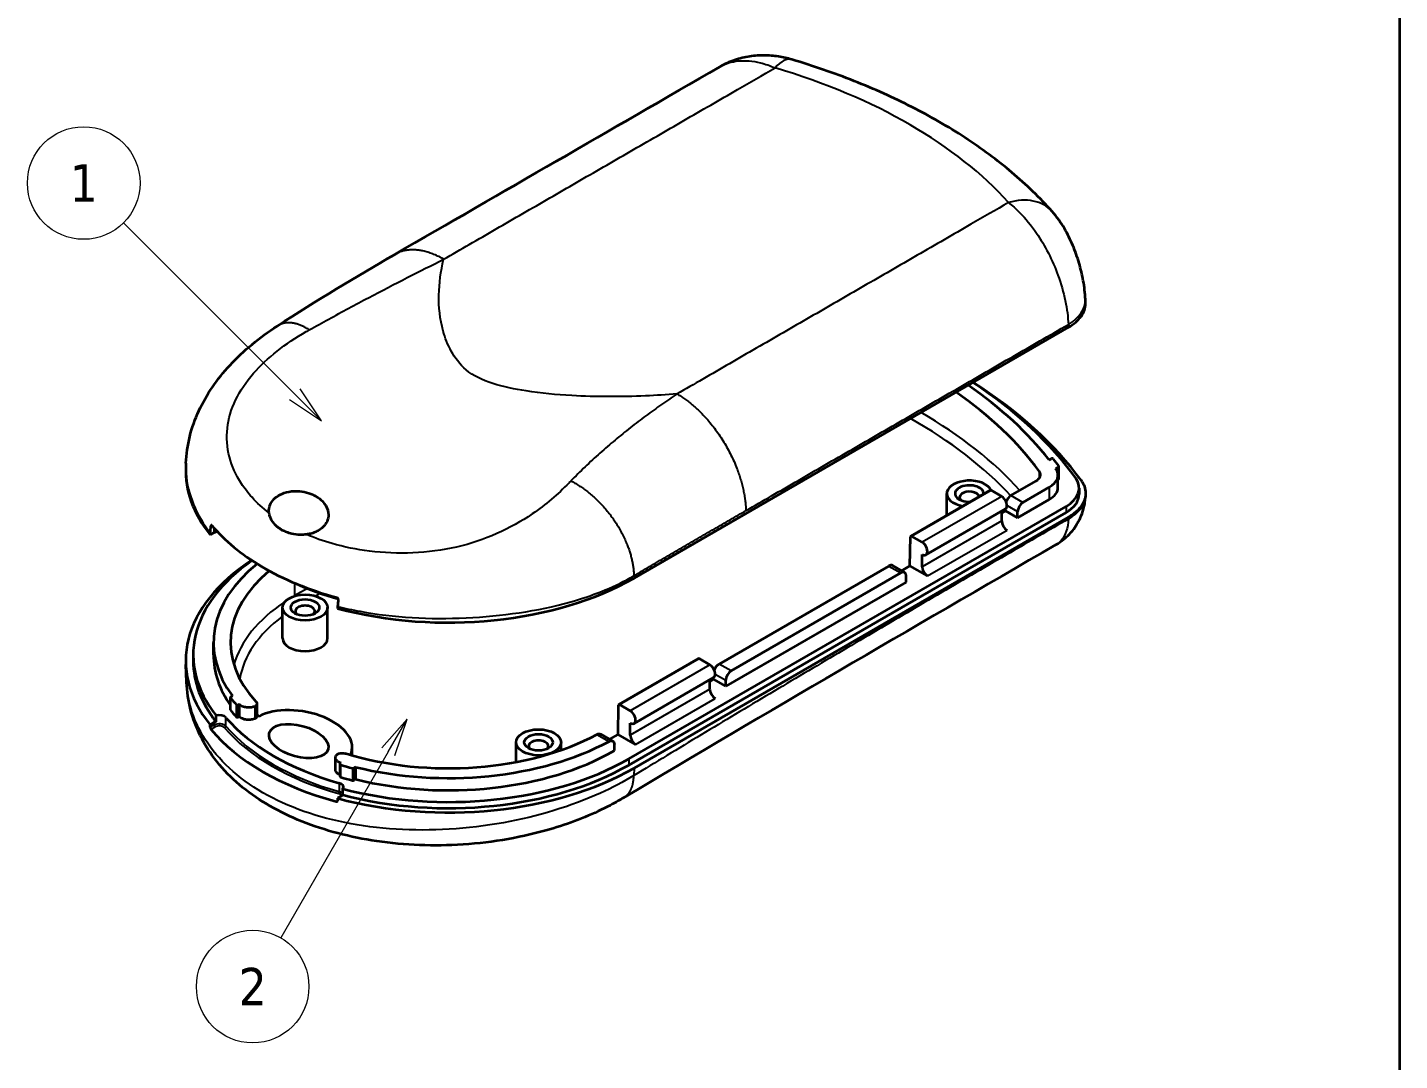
# Model space of a CAD drawing. Header units: millimetres. Extents: x 0 to 391, y 0 to 281.
# Drawn here: x 299.6 to 391, y 143.9 to 212.8 of the extents above; entities that cross this region are included whole.
import ezdxf

# ---------------------------------------------------------------- set-up
doc = ezdxf.new("R2010")
doc.units = ezdxf.units.MM
for name, color, linetype, lineweight in [('Border (ISO)', 7, 'Continuous', 35), ('Symbol (TK)', 100, 'Continuous', 18), ('Visible (ISO)', 7, 'Continuous', 35), ('Visible Narrow (ISO)', 7, 'Continuous', 25)]:
    doc.layers.add(name, color=color, linetype=linetype, lineweight=lineweight)
doc.styles.add('Note Text (JIS)', font='tahoma.ttf')

# ---------------------------------------------------------------- blocks, each defined once
blk = doc.blocks.new('図面枠 tk図枠')
at = {"layer": 'Border (ISO)'}
blk.add_line((412, 289), (412, 8), dxfattribs=at)
blk = doc.blocks.new('バルーン1')
at = {"layer": 'Symbol (TK)', "color": 100}
for p, q in [((345.865, 174.662), (344.182, 172.747)), ((344.615, 172.497), (345.865, 174.662)), ((345.048, 172.247), (345.865, 174.662)), ((344.615, 172.497), (337.453, 160.091))]:
    blk.add_line(p, q, dxfattribs=at)
at = {"layer": 'Symbol (TK)'}
blk.add_circle((335.578, 156.844), 3.75, dxfattribs=at)
at = {"layer": 'Symbol (TK)', "color": 7, "insert": (335.578, 156.844), "char_height": 2.5, "attachment_point": 5, "style": 'Note Text (JIS)'}
blk.add_mtext('2', dxfattribs=at)
blk = doc.blocks.new('バルーン2')
at = {"layer": 'Symbol (TK)', "color": 100}
for p, q in [((338.388, 196.321), (326.961, 207.747)), ((340.155, 194.553), (338.741, 196.674)), ((338.034, 195.967), (340.155, 194.553)), ((338.388, 196.321), (340.155, 194.553))]:
    blk.add_line(p, q, dxfattribs=at)
at = {"layer": 'Symbol (TK)'}
blk.add_circle((324.32, 210.389), 3.75, dxfattribs=at)
at = {"layer": 'Symbol (TK)', "color": 7, "insert": (324.32, 210.389), "char_height": 2.5, "attachment_point": 5, "style": 'Note Text (JIS)'}
blk.add_mtext('1', dxfattribs=at)

msp = doc.modelspace()

# ---------------------------------------------------------------- linework, layer by layer
at = {"layer": 'Visible (ISO)'}
for p, q in [((370.079, 194.432), (370.069, 194.638)), ((339.989, 176.061), (368.939, 192.776)), ((367.653, 183.945), (367.777, 184.017)), ((310.132, 183.73), (310.12, 183.455)), ((368.264, 183.482), (368.083, 183.377)), ((368.239, 182.113), (368.239, 182.93)), ((368.293, 182.706), (368.293, 183.523)), ((365.104, 181.565), (366.758, 182.52)), ((367.654, 182.113), (365.904, 181.103)), ((368.264, 182.665), (368.239, 182.651)), ((369.653, 182.066), (369.653, 181.658)), ((358.424, 178.866), (363.728, 181.928)), ((360.833, 180.257), (360.833, 181.695)), ((363.778, 181.923), (364.49, 181.511)), ((367.654, 181.297), (365.551, 180.082)), ((370.079, 181.645), (370.072, 181.51)), ((339.635, 164.018), (368.774, 180.841)), ((339.635, 163.61), (368.774, 180.433)), ((339.989, 163.406), (368.939, 180.12)), ((364.74, 180.67), (359.437, 177.608)), ((364.49, 180.409), (364.738, 180.552)), ((364.49, 179.878), (364.49, 180.526)), ((364.738, 180.552), (364.74, 180.67)), ((365.551, 180.082), (364.738, 180.552)), ((365.551, 180.082), (365.551, 180.491)), ((311.998, 179.088), (311.748, 178.944)), ((311.748, 178.944), (311.752, 179.077)), ((358.374, 176.877), (358.404, 178.821)), ((359.187, 178.449), (358.474, 178.861)), ((359.187, 176.816), (359.187, 177.633)), ((345.659, 170.338), (356.972, 176.87)), ((357.22, 176.896), (358.023, 176.433)), ((357.813, 176.554), (358.374, 176.877)), ((359.54, 176.204), (358.374, 176.877)), ((358.126, 175.796), (346.105, 168.856)), ((357.773, 176.408), (346.459, 169.876)), ((358.126, 175.796), (358.126, 176.204)), ((316.569, 172.06), (316.569, 174.102)), ((319.569, 172.06), (319.569, 174.102)), ((320.237, 174.178), (320.233, 174.045)), ((311.965, 170.958), (311.965, 171.775)), ((310.17, 169.127), (310.12, 170.3)), ((310.615, 170.958), (310.615, 170.55)), ((338.979, 167.639), (344.282, 170.701)), ((344.332, 170.696), (345.045, 170.285)), ((345.295, 169.443), (339.991, 166.381)), ((345.045, 169.182), (345.293, 169.325)), ((345.045, 168.652), (345.045, 169.299)), ((345.293, 169.325), (345.294, 169.443)), ((346.105, 168.856), (345.293, 169.325)), ((346.105, 168.856), (346.105, 169.264)), ((313.101, 167.293), (313.101, 168.109)), ((313.13, 168.15), (313.234, 168.21)), ((313.686, 167.655), (313.635, 167.625)), ((313.686, 167.655), (313.686, 166.838)), ((338.929, 165.651), (338.958, 167.595)), ((339.741, 167.223), (339.029, 167.634)), ((311.748, 166.288), (311.998, 166.432)), ((312.138, 166.489), (312.138, 166.898)), ((313.686, 166.838), (313.635, 166.808)), ((339.741, 165.59), (339.741, 166.406)), ((311.753, 166.128), (311.748, 166.288)), ((337.774, 165.67), (338.577, 165.206)), ((338.368, 165.327), (338.929, 165.651)), ((340.095, 164.977), (338.929, 165.651)), ((321.212, 164.252), (321.212, 164.8)), ((332.125, 163.807), (332.125, 165.12)), ((335.125, 164.601), (335.125, 165.12)), ((338.681, 164.569), (338.681, 164.977)), ((320.398, 162.846), (320.398, 163.663)), ((320.427, 163.703), (320.478, 163.733)), ((321.44, 163.472), (321.336, 163.412)), ((321.44, 163.472), (321.44, 162.656)), ((320.581, 161.614), (320.581, 162.023)), ((321.44, 162.656), (321.336, 162.596)), ((320.483, 161.533), (320.233, 161.389)), ((320.233, 161.389), (320.238, 161.229))]:
    msp.add_line(p, q, dxfattribs=at)
for centre, major_axis, ratio, start_param, end_param in [((332.918, 174.836), (-37.018, 0), 0.57735, 3.543532, 3.832301), ((332.918, 174.836), (38.15, 0), 0.57735, 0.426352, 0.693526), ((332.918, 174.02), (39.5, 0), 0.57735, 0.391748, 0.722065), ((332.918, 173.612), (-40, 0), 0.57735, 3.540681, 3.87697), ((367.848, 183.976), (0.1, 0), 0.57735, 0.425524, 2.356194), ((332.918, 174.836), (38.45, 0), 0.57735, 0.40314, 0.425524), ((327.615, 183.206), (-17.5, 0), 0.57735, 6.25849, 6.718627), ((366.003, 182.956), (1.068, 0), 0.57735, 5.497787, 6.685124), ((366.239, 182.93), (2, 0), 0.57735, 5.497787, 6.681388), ((368.193, 183.523), (0.1, 0), 0.57735, 5.497787, 6.686325), ((362.333, 181.695), (-1.5, 0), 0.57735, 3.404676, 7.554935), ((362.333, 181.695), (0.95, 0), 0.57735, 6.238473, 11.040287), ((366.239, 182.113), (2, 0), 0.57735, 5.497787, 6.283185), ((368.193, 182.706), (0.1, 0), 0.57735, 5.497787, 6.283185), ((366.653, 182.066), (3, 0), 0.57735, 5.497787, 6.674934), ((362.333, 181.45), (-0.65, 0), 0.57735, 3.261957, 6.858297), ((363.778, 181.841), (-0.05, 0.0866), 0.57735, 5.497787, 6.283185), ((364.49, 181.103), (0.25, -0.433), 0.57735, 0, 2.356194), ((365.098, 181.161), (0.256, 0.429), 0.567188, 0.793825, 1.900052), ((365.904, 180.695), (0.25, 0.433), 0.57735, 0.785398, 2.356194), ((366.653, 181.658), (3, 0), 0.57735, 5.497787, 6.283185), ((364.844, 179.674), (-0.25, 0.433), 0.57735, 0.785398, 2.356194), ((312.351, 178.884), (0.5, 0), 0.57735, 1.834238, 2.356194), ((358.474, 178.779), (-0.05, 0.0866), 0.57735, 5.497787, 7.05113), ((359.187, 178.041), (0.25, -0.433), 0.57735, 5.497787, 8.63938), ((327.615, 170.55), (-17.5, 0), 0.57735, 5.558476, 6.718627), ((327.615, 170.958), (-17, 0), 0.57735, 5.589918, 6.709714), ((327.615, 171.775), (-15.65, 0), 0.57735, 5.663959, 6.688738), ((327.615, 171.775), (-14.518, 0), 0.57735, 5.677322, 6.772007), ((356.966, 176.466), (0.256, 0.429), 0.567188, 0.008427, 0.793825), ((357.773, 176), (0.25, 0.433), 0.57735, 5.497787, 7.068583), ((359.54, 176.612), (0.25, -0.433), 0.57735, 3.926991, 5.497787), ((327.615, 183.206), (-16.5, 0), 0.57735, 0.904222, 1.110333), ((327.615, 183.206), (17.5, 0), 0.57735, 4.276948, 5.497787), ((318.069, 173.857), (-0.65, 0), 0.57735, 2.566481, 6.858297), ((318.069, 172.06), (1.5, 0), 0.57735, 3.141593, 6.283185), ((327.615, 170.55), (-17, 0), 0.57735, 0, 0.426528), ((327.615, 170.958), (-15.65, 0), 0.57735, 0, 0.383418), ((344.332, 170.614), (-0.05, 0.0866), 0.57735, 5.497787, 6.283185), ((345.045, 169.876), (0.25, -0.433), 0.57735, 0, 2.356194), ((345.652, 169.934), (0.256, 0.429), 0.567188, 0.793825, 1.900052), ((346.459, 169.468), (0.25, 0.433), 0.57735, 0.785398, 2.356194), ((345.398, 168.447), (-0.25, 0.433), 0.57735, 0.785398, 2.356194), ((313.201, 168.109), (-0.1, 0), 0.57735, 5.497787, 6.698092), ((327.615, 171.775), (-15.85, 0), 0.57735, 0.414907, 0.468858), ((313.564, 167.666), (-0.1, 0), 0.57735, 0.468858, 2.356194), ((327.615, 171.775), (-15.65, 0), 0.57735, 0.473486, 0.4737), ((4419.392, -4067.599), (2705.043, -7887.925), 0.391576, 4.017755, 4.017874), ((317.644, 165.202), (3.552, -0.585), 0.555921, 6.110806, 8.787377), ((339.029, 167.552), (-0.05, 0.0866), 0.57735, 5.497787, 7.05113), ((312.351, 166.228), (-0.5, 0), 0.57735, 5.153624, 5.497787), ((312.351, 166.637), (-0.5, 0), 0.57735, 3.597534, 5.153624), ((327.615, 170.958), (16.5, 0), 0.57735, 3.597534, 4.256448), ((313.201, 167.293), (-0.1, 0), 0.57735, 0, 0.414907), ((327.615, 170.958), (-15.85, 0), 0.57735, 0.414907, 0.468858), ((313.564, 166.849), (-0.1, 0), 0.57735, 0.468858, 2.356194), ((327.615, 170.958), (-14.501, 0), 0.57735, 0.496725, 0.513332), ((339.741, 166.814), (0.25, -0.433), 0.57735, 5.497787, 8.63938), ((327.615, 170.305), (-17.49, 0), 0.57735, 0.441303, 1.129493), ((327.615, 171.775), (14.518, 0), 0.57735, 4.223567, 5.463341), ((340.095, 165.386), (0.25, -0.433), 0.57735, 3.926991, 5.497787), ((327.615, 171.775), (-15.65, 0), 0.57735, 1.165244, 2.32424), ((333.625, 164.875), (-0.65, 0), 0.57735, 2.566481, 6.858297), ((-1775.265, 785.759), (1755.756, -1578.416), 0.724547, 0.580335, 0.580758), ((320.498, 163.663), (-0.1, 0), 0.57735, 5.497787, 7.385123), ((327.615, 171.775), (-15.65, 0), 0.57735, 1.097096, 1.097311), ((327.615, 170.958), (17, 0), 0.57735, 4.285861, 5.497787), ((327.615, 170.958), (-15.65, 0), 0.57735, 1.165244, 2.356194), ((327.615, 170.55), (17.5, 0), 0.57735, 4.276948, 5.497787), ((320.498, 162.846), (-0.1, 0), 0.57735, 0, 1.101938), ((327.615, 171.775), (-15.85, 0), 0.57735, 1.101938, 1.15589), ((327.615, 170.958), (-15.85, 0), 0.57735, 1.101938, 1.15589), ((327.615, 170.55), (17, 0), 0.57735, 4.285861, 5.497787), ((321.266, 163.453), (-0.1, 0), 0.57735, 1.15589, 2.356194), ((320.129, 162.146), (0.5, 0), 0.57735, 5.841951, 7.398041), ((321.266, 162.636), (-0.1, 0), 0.57735, 1.15589, 2.356194), ((320.129, 161.738), (0.5, 0), 0.57735, 5.497787, 5.841951)]:
    msp.add_ellipse(centre, major_axis=major_axis, ratio=ratio, start_param=start_param, end_param=end_param, dxfattribs=at)
for centre, major_axis, ratio in [((318.069, 174.102), (1.5, 0), 0.57735), ((318.069, 174.102), (0.95, 0), 0.57735), ((317.644, 165.202), (1.961, -0.545), 0.512702), ((333.625, 165.12), (1.5, 0), 0.57735), ((333.625, 165.12), (0.95, 0), 0.57735)]:
    msp.add_ellipse(centre, major_axis=major_axis, ratio=ratio, dxfattribs=at)
for points, knots in [([(350.497, 210.616), (350.21, 210.701), (349.913, 210.769), (349.302, 210.864), (348.988, 210.891), (348.348, 210.896), (348.025, 210.875), (347.365, 210.774), (347.029, 210.695), (346.358, 210.467), (346.024, 210.318), (345.701, 210.132)], [0, 0, 0, 0, 0.0423863, 0.0423863, 0.0847726, 0.0847726, 0.1271589, 0.1271589, 0.1695452, 0.1695452, 0.2119315, 0.2119315, 0.2119315, 0.2119315]), ([(367.85, 200.493), (367.037, 201.405), (366.141, 202.272), (364.199, 203.914), (363.154, 204.688), (360.932, 206.14), (359.756, 206.819), (357.287, 208.077), (355.996, 208.657), (353.315, 209.714), (351.926, 210.191), (350.497, 210.616)], [4.4020436, 4.4020436, 4.4020436, 4.4020436, 4.5261817, 4.5261817, 4.6503199, 4.6503199, 4.7744581, 4.7744581, 4.8985962, 4.8985962, 5.0227344, 5.0227344, 5.0227344, 5.0227344]), ([(370.069, 194.638), (370.048, 195.055), (369.997, 195.462), (369.854, 196.261), (369.759, 196.661), (369.528, 197.452), (369.392, 197.841), (369.069, 198.614), (368.885, 198.991), (368.441, 199.744), (368.182, 200.12), (367.85, 200.493)], [0, 0, 0, 0, 0.0815791, 0.0815791, 0.1631581, 0.1631581, 0.2447372, 0.2447372, 0.3263163, 0.3263163, 0.4078953, 0.4078953, 0.4078953, 0.4078953]), ([(368.939, 192.776), (369.298, 192.983), (369.584, 193.229), (369.975, 193.77), (370.077, 194.059), (370.081, 194.379), (370.081, 194.405), (370.079, 194.432)], [0, 0, 0, 0, 0.1523291, 0.1523291, 0.3045649, 0.3045649, 0.3183867, 0.3183867, 0.3183867, 0.3183867]), ([(310.132, 183.73), (310.182, 184.906), (310.48, 186.102), (311.496, 188.3), (312.21, 189.331), (313.965, 191.228), (315.035, 192.103), (316.207, 192.859)], [0, 0, 0, 0, 0.437561, 0.437561, 0.866355, 0.866355, 1.315537, 1.315537, 1.315537, 1.315537]), ([(369.774, 182.586), (369.972, 182.315), (370.076, 182.026), (370.085, 181.44), (369.991, 181.149), (369.705, 180.735), (369.583, 180.6), (369.293, 180.346), (369.126, 180.228), (368.939, 180.12)], [0, 0, 0, 0, 0.1523264, 0.1523264, 0.3045591, 0.3045591, 0.3836632, 0.3836632, 0.4627751, 0.4627751, 0.4627751, 0.4627751]), ([(315.672, 180.41), (315.669, 180.43), (315.667, 180.451), (315.655, 180.627), (315.678, 180.79), (315.802, 181.082), (315.885, 181.208), (316.108, 181.437), (316.242, 181.535), (316.575, 181.712), (316.774, 181.779), (317.22, 181.868), (317.467, 181.878), (317.917, 181.84), (318.124, 181.797), (318.409, 181.703), (318.498, 181.668), (318.625, 181.609), (318.666, 181.589), (318.737, 181.552), (318.767, 181.535), (318.829, 181.498), (318.86, 181.478), (318.939, 181.426), (318.986, 181.393), (319.15, 181.263), (319.257, 181.157), (319.493, 180.85), (319.584, 180.641), (319.637, 180.269), (319.626, 180.102), (319.527, 179.805), (319.456, 179.678), (319.262, 179.445), (319.143, 179.344), (319.006, 179.259), (318.925, 179.208), (318.838, 179.164), (318.646, 179.084), (318.539, 179.049), (318.341, 179.001), (318.25, 178.985), (318.159, 178.974)], [-0.7844676, -0.7844676, -0.7844676, -0.7844676, -0.7760402, -0.7760402, -0.7114307, -0.7114307, -0.6588887, -0.6588887, -0.6069817, -0.6069817, -0.5447143, -0.5447143, -0.4699361, -0.4699361, -0.4017922, -0.4017922, -0.3693033, -0.3693033, -0.3535392, -0.3535392, -0.3414804, -0.3414804, -0.3285295, -0.3285295, -0.30837, -0.30837, -0.2545243, -0.2545243, -0.1663708, -0.1663708, -0.1007824, -0.1007824, -0.0493387, -0.0493387, 0, 0, 0, 0.0293046, 0.0293046, 0.0626273, 0.0626273, 0.0902317, 0.0902317, 0.0902317, 0.0902317]), ([(368.114, 178.293), (368.476, 178.501), (368.771, 178.75), (369.289, 179.298), (369.479, 179.593), (369.753, 180.109), (369.838, 180.334), (369.959, 180.723), (369.995, 180.891), (370.046, 181.19), (370.06, 181.32), (370.07, 181.462), (370.071, 181.487), (370.072, 181.51)], [0.00821298, 0.00821298, 0.00821298, 0.00821298, 0.009407281, 0.009407281, 0.010891001, 0.010891001, 0.012387964, 0.012387964, 0.013884928, 0.013884928, 0.015381891, 0.015381891, 0.015697795, 0.015697795, 0.015697795, 0.015697795]), ([(318.159, 178.974), (318.024, 178.957), (317.889, 178.95), (317.563, 178.953), (317.373, 178.975), (317.064, 179.042), (316.94, 179.079), (316.776, 179.143), (316.732, 179.162), (316.649, 179.2), (316.609, 179.22), (316.539, 179.258), (316.508, 179.275), (316.443, 179.314), (316.41, 179.336), (316.321, 179.396), (316.269, 179.437), (316.063, 179.611), (315.933, 179.764), (315.751, 180.081), (315.693, 180.244), (315.672, 180.41)], [-0.3782653, -0.3782653, -0.3782653, -0.3782653, -0.3366336, -0.3366336, -0.2747637, -0.2747637, -0.2300778, -0.2300778, -0.2131048, -0.2131048, -0.1971235, -0.1971235, -0.1842399, -0.1842399, -0.1694505, -0.1694505, -0.1445929, -0.1445929, -0.0679198, -0.0679198, 0, 0, 0, 0]), ([(311.858, 179.579), (311.857, 179.58), (311.857, 179.58), (311.855, 179.582), (311.854, 179.583), (311.849, 179.588), (311.845, 179.591), (311.836, 179.595), (311.831, 179.595), (311.822, 179.592), (311.817, 179.59), (311.809, 179.58), (311.805, 179.573), (311.8, 179.558), (311.798, 179.551), (311.797, 179.544)], [-0.0214146, -0.0214146, -0.0214146, -0.0214146, -0.0209906, -0.0209906, -0.02039313, -0.02039313, -0.01769475, -0.01769475, -0.01446877, -0.01446877, -0.01150991, -0.01150991, -0.00780617, -0.00780617, -0.00535045, -0.00535045, -0.00535045, -0.00535045]), ([(311.858, 179.579), (312.691, 178.567), (313.81, 177.641), (316.621, 175.98), (318.326, 175.276), (320.202, 174.762)], [-1.271329, -1.271329, -1.271329, -1.271329, -0.688159, -0.688159, -0.064168, -0.064168, -0.064168, -0.064168]), ([(320.282, 174.645), (320.283, 174.647), (320.283, 174.649), (320.284, 174.661), (320.283, 174.672), (320.278, 174.693), (320.273, 174.703), (320.262, 174.721), (320.255, 174.729), (320.238, 174.745), (320.227, 174.752), (320.212, 174.758), (320.209, 174.759), (320.204, 174.761), (320.203, 174.761), (320.202, 174.762)], [-0.01605642, -0.01605642, -0.01605642, -0.01605642, -0.01539689, -0.01539689, -0.01189009, -0.01189009, -0.00862466, -0.00862466, -0.00552753, -0.00552753, -0.00144284, -0.00144284, -0.00046661, -0.00046661, 0, 0, 0, 0]), ([(339.295, 161.425), (339.177, 161.355), (339.059, 161.287), (338.579, 161.015), (338.208, 160.821), (336.677, 160.081), (335.424, 159.612), (332.255, 158.722), (330.235, 158.394), (326.308, 158.19), (324.351, 158.29), (320.761, 158.868), (319.072, 159.335), (316.107, 160.579), (314.786, 161.366), (312.591, 163.234), (311.693, 164.345), (310.543, 166.671), (310.223, 167.888), (310.17, 169.127)], [0, 0, 0, 0, 0.047114, 0.047114, 0.188547, 0.188547, 0.615268, 0.615268, 1.221712, 1.221712, 1.795767, 1.795767, 2.340438, 2.340438, 2.873488, 2.873488, 3.415096, 3.415096, 3.898074, 3.898074, 3.898074, 3.898074]), ([(314.737, 167.517), (314.665, 167.485), (314.582, 167.461), (314.407, 167.433), (314.315, 167.43), (314.134, 167.443), (314.047, 167.459), (313.908, 167.504), (313.853, 167.529), (313.759, 167.585), (313.719, 167.618), (313.688, 167.653)], [0, 0, 0, 0, 0.0273447, 0.0273447, 0.0546896, 0.0546896, 0.0820348, 0.0820348, 0.1025098, 0.1025098, 0.1229851, 0.1229851, 0.1229851, 0.1229851]), ([(314.797, 167.839), (314.827, 167.805), (314.846, 167.769), (314.859, 167.694), (314.853, 167.656), (314.825, 167.601), (314.811, 167.583), (314.779, 167.548), (314.759, 167.532), (314.737, 167.517)], [0, 0, 0, 0, 0.01953056, 0.01953056, 0.03906457, 0.03906457, 0.04936285, 0.04936285, 0.05966107, 0.05966107, 0.05966107, 0.05966107]), ([(314.737, 167.517), (314.738, 167.442), (314.739, 167.367), (314.742, 167.097), (314.745, 166.902), (314.747, 166.707)], [-0.3909414, -0.3909414, -0.3909414, -0.3909414, -0.3631936, -0.3631936, -0.2909238, -0.2909238, -0.2909238, -0.2909238]), ([(314.747, 166.707), (314.676, 166.674), (314.595, 166.65), (314.42, 166.62), (314.328, 166.615), (314.147, 166.626), (314.059, 166.641), (313.916, 166.685), (313.859, 166.71), (313.76, 166.768), (313.719, 166.802), (313.686, 166.838)], [0, 0, 0, 0, 0.0273448, 0.0273448, 0.0546897, 0.0546897, 0.0820349, 0.0820349, 0.1032642, 0.1032642, 0.1244938, 0.1244938, 0.1244938, 0.1244938]), ([(314.867, 166.897), (314.868, 166.868), (314.861, 166.84), (314.837, 166.793), (314.823, 166.774), (314.79, 166.739), (314.77, 166.722), (314.747, 166.707)], [0.02405237, 0.02405237, 0.02405237, 0.02405237, 0.03906447, 0.03906447, 0.0495014, 0.0495014, 0.05993826, 0.05993826, 0.05993826, 0.05993826]), ([(311.753, 166.128), (311.753, 166.127), (311.753, 166.127), (311.753, 166.127), (311.753, 166.117), (311.755, 166.105), (311.76, 166.08), (311.764, 166.067), (311.772, 166.042), (311.778, 166.03), (311.789, 166.008), (311.795, 165.999), (311.801, 165.992)], [-0.00011962, -0.00011962, -0.00011962, -0.00011962, 0, 0, 0, 0.00374475, 0.00374475, 0.00748951, 0.00748951, 0.01149475, 0.01149475, 0.01537515, 0.01537515, 0.01537515, 0.01537515]), ([(337.521, 165.647), (337.567, 165.672), (337.615, 165.688), (337.703, 165.696), (337.743, 165.688), (337.774, 165.67), (337.774, 165.67), (337.774, 165.67)], [0.07547421, 0.07547421, 0.07547421, 0.07547421, 0.09428992, 0.09428992, 0.11313572, 0.11313572, 0.11315076, 0.11315076, 0.11315076, 0.11315076]), ([(338.322, 165.185), (338.367, 165.209), (338.416, 165.226), (338.505, 165.234), (338.545, 165.225), (338.608, 165.188), (338.636, 165.158), (338.672, 165.078), (338.681, 165.029), (338.681, 164.977)], [0.22610277, 0.22610277, 0.22610277, 0.22610277, 0.24494113, 0.24494113, 0.2637795, 0.2637795, 0.28261396, 0.28261396, 0.30144842, 0.30144842, 0.30144842, 0.30144842]), ([(320.475, 163.734), (320.394, 163.758), (320.322, 163.791), (320.203, 163.871), (320.158, 163.917), (320.101, 164.017), (320.09, 164.07), (320.101, 164.162), (320.116, 164.2), (320.165, 164.274), (320.198, 164.309), (320.24, 164.34)], [0, 0, 0, 0, 0.0273451, 0.0273451, 0.0546903, 0.0546903, 0.0820354, 0.0820354, 0.1025102, 0.1025102, 0.1229852, 0.1229852, 0.1229852, 0.1229852]), ([(320.24, 164.34), (320.289, 164.364), (320.347, 164.383), (320.471, 164.406), (320.536, 164.41), (320.635, 164.406), (320.669, 164.402), (320.735, 164.391), (320.767, 164.384), (320.797, 164.374)], [0, 0, 0, 0, 0.01953927, 0.01953927, 0.03907673, 0.03907673, 0.04936917, 0.04936917, 0.0596614, 0.0596614, 0.0596614, 0.0596614]), ([(320.398, 162.945), (320.349, 162.964), (320.304, 162.987), (320.206, 163.054), (320.161, 163.1), (320.109, 163.19), (320.098, 163.233), (320.097, 163.276)], [0.00943905, 0.00943905, 0.00943905, 0.00943905, 0.02734509, 0.02734509, 0.0546902, 0.0546902, 0.07692994, 0.07692994, 0.07692994, 0.07692994]), ([(320.144, 161.175), (320.156, 161.172), (320.169, 161.17), (320.192, 161.172), (320.203, 161.175), (320.22, 161.184), (320.227, 161.191), (320.236, 161.208), (320.238, 161.218), (320.238, 161.228), (320.238, 161.228), (320.238, 161.228), (320.238, 161.229)], [-0.01537515, -0.01537515, -0.01537515, -0.01537515, -0.01149475, -0.01149475, -0.00748951, -0.00748951, -0.00374475, -0.00374475, 0, 0, 0, 0.00011962, 0.00011962, 0.00011962, 0.00011962])]:
    msp.add_open_spline(points, degree=3, knots=knots, dxfattribs=at)
for points in [[(324.054, 197.634), (331.184, 201.747), (338.485, 205.966), (345.701, 210.132)], [(316.207, 192.859), (318.854, 194.565), (321.488, 196.153), (324.054, 197.634)], [(311.752, 179.077), (311.757, 179.228), (311.772, 179.384), (311.797, 179.544)], [(368.114, 178.293), (358.476, 172.724), (348.856, 167.129), (339.295, 161.425)], [(320.282, 174.645), (320.257, 174.485), (320.242, 174.329), (320.237, 174.178)]]:
    msp.add_open_spline(points, degree=3, dxfattribs=at)
at = {"layer": 'Visible Narrow (ISO)'}
for p, q in [((366.986, 183.197), (366.976, 182.702)), ((368.264, 183.482), (368.264, 182.665)), ((367.654, 182.113), (367.654, 181.297)), ((358.474, 178.861), (363.778, 181.923)), ((364.49, 181.511), (359.187, 178.449)), ((365.904, 181.103), (365.104, 181.565)), ((364.844, 180.899), (365.551, 180.491)), ((368.774, 180.841), (368.774, 180.433)), ((311.797, 179.544), (311.858, 179.579)), ((311.998, 179.413), (311.998, 179.088)), ((364.49, 179.878), (359.187, 176.816)), ((359.54, 176.204), (364.844, 179.266)), ((356.972, 176.87), (357.773, 176.408)), ((317.391, 174.894), (317.378, 175.733)), ((339.984, 176.217), (339.989, 176.061)), ((318.221, 175.374), (317.391, 174.894)), ((318.754, 174.872), (319.072, 175.055)), ((339.029, 167.634), (344.332, 170.696)), ((345.045, 170.285), (339.741, 167.223)), ((346.459, 169.876), (345.659, 170.338)), ((345.398, 169.672), (346.105, 169.264)), ((345.045, 168.652), (339.741, 165.59)), ((313.109, 167.269), (313.109, 168.086)), ((313.475, 167.64), (313.475, 166.823)), ((313.635, 166.808), (313.635, 167.625)), ((340.095, 164.977), (345.398, 168.039)), ((311.998, 166.432), (311.998, 166.269)), ((312.8, 166.192), (312.8, 166.764)), ((311.998, 166.269), (311.753, 166.128)), ((311.801, 165.992), (312.068, 166.147)), ((337.521, 165.647), (338.322, 165.185)), ((320.475, 163.731), (320.475, 163.734)), ((339.635, 164.018), (339.635, 163.61)), ((320.452, 162.795), (320.452, 163.611)), ((321.225, 163.4), (321.225, 162.584)), ((321.336, 162.596), (321.336, 163.412)), ((339.989, 163.406), (339.973, 162.9)), ((320.349, 162.405), (320.349, 161.833)), ((320.238, 161.229), (320.144, 161.175))]:
    msp.add_line(p, q, dxfattribs=at)
for centre, major_axis, ratio, start_param, end_param in [((349.387, 206.877), (1.11, 3.739), 0.373454, 0, 0.67178), ((332.918, 191.575), (36.007, 0), 0.57735, 0.475053, 1.095744), ((364.938, 197.899), (2.912, 2.594), 0.726085, 0, 0.996645), ((366.174, 194.442), (3.895, 0.196), 0.570251, 5.469351, 6.283185), ((332.918, 171.652), (36.459, 0), 0.57735, 0.489867, 0.79637), ((332.918, 172.053), (-36.959, 0), 0.57735, 3.62168, 3.924521), ((366.177, 181.708), (3.895, -0.198), 0.583429, 5.527708, 6.283185), ((327.615, 168.991), (-14.459, 0), 0.57735, 5.497787, 5.505064), ((317.744, 174.697), (0.25, -0.433), 0.57735, 3.944444, 3.991759), ((327.615, 168.991), (-14.459, 0), 0.57735, 5.566005, 6.128228), ((327.615, 168.59), (-13.959, 0), 0.57735, 5.625375, 6.188944), ((312.351, 166.065), (-0.5, 0), 0.57735, 3.597534, 5.497787), ((312.068, 166.228), (0.05, -0.0866), 0.57735, 3.926991, 5.497787), ((312.351, 165.983), (0.4, 0), 0.57735, 0.455941, 2.356194), ((312.71, 166.167), (-0.0762, -0.0647), 0.733089, 1.013861, 2.584657), ((327.615, 170.305), (16.6, 0), 0.57735, 3.597534, 4.256448), ((327.615, 170.387), (-16.5, 0), 0.57735, 0.455941, 1.114855), ((320.305, 161.782), (0.0272, 0.0962), 0.359509, 3.808701, 5.379497), ((320.129, 161.574), (-0.5, 0), 0.57735, 3.582827, 4.256448), ((320.129, 161.493), (0.4, 0), 0.57735, 0.268375, 1.114855)]:
    msp.add_ellipse(centre, major_axis=major_axis, ratio=ratio, start_param=start_param, end_param=end_param, dxfattribs=at)
for points, knots in [([(345.703, 210.132), (346.071, 210.344), (346.491, 210.475), (347.407, 210.568), (347.904, 210.527), (348.738, 210.319), (349.064, 210.205), (349.387, 210.061)], [-0.2119315, -0.2119315, -0.2119315, -0.2119315, -0.132566, -0.132566, -0.0509869, -0.0509869, 0, 0, 0, 0]), ([(327.303, 197.311), (327.873, 197.64), (328.443, 197.969), (330.204, 198.986), (331.396, 199.674), (333.779, 201.05), (334.97, 201.738), (337.353, 203.114), (338.545, 203.802), (340.928, 205.178), (342.119, 205.865), (344.503, 207.241), (345.694, 207.929), (347.719, 209.099), (348.553, 209.58), (349.387, 210.061)], [9.577296, 9.577296, 9.577296, 9.577296, 9.819073, 9.819073, 10.324605, 10.324605, 10.830138, 10.830138, 11.33567, 11.33567, 11.841203, 11.841203, 12.346735, 12.346735, 12.700448, 12.700448, 12.700448, 12.700448]), ([(364.938, 201.083), (364.104, 200.602), (363.27, 200.12), (361.245, 198.951), (360.054, 198.263), (357.671, 196.887), (356.479, 196.2), (354.096, 194.824), (352.905, 194.136), (350.522, 192.76), (349.33, 192.072), (346.947, 190.696), (345.756, 190.008), (343.994, 188.991), (343.423, 188.662), (342.854, 188.333)], [0.153975, 0.153975, 0.153975, 0.153975, 0.507659, 0.507659, 1.013172, 1.013172, 1.518684, 1.518684, 2.024197, 2.024197, 2.52971, 2.52971, 3.035223, 3.035223, 3.277119, 3.277119, 3.277119, 3.277119]), ([(364.938, 201.083), (365.187, 200.897), (365.438, 200.678), (366.078, 200.034), (366.456, 199.57), (367.375, 198.22), (367.87, 197.25), (368.648, 195.119), (368.892, 193.959), (368.93, 192.962)], [-0.4078953, -0.4078953, -0.4078953, -0.4078953, -0.3569084, -0.3569084, -0.2753293, -0.2753293, -0.1448028, -0.1448028, 0, 0, 0, 0]), ([(318.353, 192.603), (318.787, 192.843), (319.217, 193.083), (320.54, 193.812), (321.425, 194.287), (323.174, 195.209), (324.036, 195.655), (325.704, 196.506), (326.511, 196.913), (327.303, 197.311)], [8.518891, 8.518891, 8.518891, 8.518891, 8.665706, 8.665706, 8.972682, 8.972682, 9.279658, 9.279658, 9.577296, 9.577296, 9.577296, 9.577296]), ([(342.854, 188.333), (342.156, 188.28), (341.456, 188.238), (339.125, 188.138), (337.482, 188.13), (334.811, 188.28), (333.793, 188.376), (332.04, 188.652), (331.289, 188.806), (329.881, 189.249), (329.263, 189.551), (328.367, 190.316), (328.058, 190.745), (327.572, 191.618), (327.399, 192.07), (326.836, 194.114), (326.934, 195.72), (327.303, 197.311)], [4.858688, 4.858688, 4.858688, 4.858688, 5.069148, 5.069148, 5.559157, 5.559157, 5.865412, 5.865412, 6.103313, 6.103313, 6.341214, 6.341214, 6.579114, 6.579114, 6.817015, 6.817015, 7.645436, 7.645436, 7.645436, 7.645436]), ([(347.447, 180.559), (348.017, 180.887), (348.587, 181.217), (350.349, 182.234), (351.54, 182.922), (353.923, 184.298), (355.115, 184.986), (357.498, 186.362), (358.69, 187.05), (361.073, 188.426), (362.264, 189.113), (364.647, 190.489), (365.839, 191.177), (367.663, 192.231), (368.297, 192.596), (368.93, 192.962)], [-3.277119, -3.277119, -3.277119, -3.277119, -3.035223, -3.035223, -2.52971, -2.52971, -2.024197, -2.024197, -1.518684, -1.518684, -1.013172, -1.013172, -0.507659, -0.507659, -0.238995, -0.238995, -0.238995, -0.238995]), ([(314.535, 181.446), (314.27, 181.736), (314.034, 182.038), (313.089, 183.481), (312.754, 184.758), (313.025, 187.304), (313.642, 188.572), (315.544, 190.753), (316.751, 191.692), (318.219, 192.528), (318.286, 192.566), (318.353, 192.603)], [6.786884, 6.786884, 6.786884, 6.786884, 6.940241, 6.940241, 7.491831, 7.491831, 8.016448, 8.016448, 8.496199, 8.496199, 8.518891, 8.518891, 8.518891, 8.518891]), ([(342.854, 188.333), (342.685, 188.221), (342.517, 188.108), (341.998, 187.755), (341.649, 187.51), (340.953, 187.009), (340.606, 186.752), (339.917, 186.225), (339.574, 185.956), (338.892, 185.403), (338.554, 185.12), (337.882, 184.539), (337.55, 184.242), (336.891, 183.634), (336.563, 183.323), (336.087, 182.85), (335.935, 182.695), (335.785, 182.538)], [3.277119, 3.277119, 3.277119, 3.277119, 3.349883, 3.349883, 3.502026, 3.502026, 3.65417, 3.65417, 3.806313, 3.806313, 3.958456, 3.958456, 4.110599, 4.110599, 4.262742, 4.262742, 4.335507, 4.335507, 4.335507, 4.335507]), ([(310.132, 183.729), (310.126, 183.589), (310.124, 183.45), (310.164, 181.902), (310.683, 180.509), (311.663, 179.191), (311.707, 179.134), (311.752, 179.077)], [-7.5467882, -7.5467882, -7.5467882, -7.5467882, -7.4918305, -7.4918305, -6.9402409, -6.9402409, -6.914948, -6.914948, -6.914948, -6.914948]), ([(335.785, 182.538), (335.737, 182.488), (335.689, 182.438), (334.922, 181.653), (334.113, 180.959), (331.751, 179.352), (330.032, 178.56), (326.258, 177.699), (324.241, 177.628), (321.497, 177.966), (320.663, 178.137), (319.872, 178.364)], [4.335507, 4.335507, 4.335507, 4.335507, 4.35877, 4.35877, 4.70197, 4.70197, 5.249172, 5.249172, 5.81095, 5.81095, 6.067584, 6.067584, 6.067584, 6.067584]), ([(339.984, 176.217), (340.154, 176.316), (340.324, 176.415), (340.851, 176.727), (341.208, 176.938), (341.92, 177.357), (342.277, 177.566), (342.992, 177.984), (343.349, 178.192), (344.065, 178.608), (344.423, 178.815), (345.14, 179.229), (345.498, 179.436), (346.215, 179.85), (346.574, 180.056), (347.104, 180.361), (347.275, 180.46), (347.447, 180.559)], [-4.335507, -4.335507, -4.335507, -4.335507, -4.262742, -4.262742, -4.110599, -4.110599, -3.958456, -3.958456, -3.806313, -3.806313, -3.65417, -3.65417, -3.502026, -3.502026, -3.349883, -3.349883, -3.277119, -3.277119, -3.277119, -3.277119]), ([(368.933, 180.006), (367.638, 179.257), (366.343, 178.508), (363.523, 176.872), (361.999, 175.985), (358.949, 174.207), (357.425, 173.314), (354.375, 171.522), (352.85, 170.623), (349.8, 168.815), (348.276, 167.907), (345.225, 166.08), (343.707, 165.166), (341.441, 163.793), (340.706, 163.346), (339.973, 162.9)], [-13.076578, -13.076578, -13.076578, -13.076578, -12.527134, -12.527134, -11.880356, -11.880356, -11.233578, -11.233578, -10.586801, -10.586801, -9.940023, -9.940023, -9.293245, -9.293245, -8.983917, -8.983917, -8.983917, -8.983917]), ([(368.933, 180.006), (368.915, 179.406), (368.743, 178.898), (368.351, 178.456), (368.237, 178.364), (368.113, 178.292)], [-0.015697795, -0.015697795, -0.015697795, -0.015697795, -0.010125078, -0.010125078, -0.00821298, -0.00821298, -0.00821298, -0.00821298]), ([(320.237, 174.178), (320.727, 174.055), (321.227, 173.945), (323.967, 173.433), (326.379, 173.299), (331.163, 173.533), (333.535, 173.85), (337.172, 174.879), (338.517, 175.401), (339.821, 176.123), (339.903, 176.17), (339.984, 176.217)], [-5.93951, -5.93951, -5.93951, -5.93951, -5.81095, -5.81095, -5.249172, -5.249172, -4.70197, -4.70197, -4.35877, -4.35877, -4.335507, -4.335507, -4.335507, -4.335507]), ([(339.973, 162.9), (339.28, 162.482), (338.532, 162.092), (335.789, 160.853), (333.564, 160.177), (328.891, 159.331), (326.447, 159.185), (321.778, 159.477), (319.56, 159.923), (315.693, 161.377), (314.045, 162.393), (311.575, 164.827), (310.739, 166.228), (310.259, 168.176), (310.191, 168.65), (310.17, 169.127)], [-8.983917, -8.983917, -8.983917, -8.983917, -8.749403, -8.749403, -8.166366, -8.166366, -7.553189, -7.553189, -6.929414, -6.929414, -6.306327, -6.306327, -5.695181, -5.695181, -5.503349, -5.503349, -5.503349, -5.503349]), ([(313.688, 167.653), (313.688, 167.605), (313.688, 167.558), (313.687, 167.467), (313.687, 167.423), (313.687, 167.352), (313.687, 167.325), (313.687, 167.281), (313.687, 167.264), (313.687, 167.213), (313.687, 167.179), (313.687, 167.091), (313.687, 167.037), (313.686, 166.935), (313.686, 166.887), (313.686, 166.839), (313.686, 166.839), (313.686, 166.838)], [0.0002352, 0.0002352, 0.0002352, 0.0002352, 0.0177554, 0.0177554, 0.0337603, 0.0337603, 0.0437633, 0.0437633, 0.0500152, 0.0500152, 0.062519, 0.062519, 0.082525, 0.082525, 0.1000301, 0.1000301, 0.1002354, 0.1002354, 0.1002354, 0.1002354])]:
    msp.add_open_spline(points, degree=3, knots=knots, dxfattribs=at)
for points, weights in [([(327.303, 197.311), (326.102, 198.005), (324.951, 198.151), (324.054, 197.634)], [1, 0.904445008534, 0.857689699746, 0.859734073636]), ([(318.353, 192.603), (317.548, 193.128), (316.796, 193.238), (316.207, 192.859)], [1, 0.918323107284, 0.876886356169, 0.875689746655]), ([(342.854, 188.333), (345.475, 186.823), (347.359, 183.635), (347.447, 180.559)], [1, 0.812892876451, 0.812892876451, 1]), ([(335.785, 182.538), (338.225, 181.266), (339.902, 178.74), (339.984, 176.217)], [1, 0.834224587643, 0.834224587643, 1]), ([(339.295, 161.425), (339.744, 161.693), (339.97, 162.22), (339.973, 162.9)], [0.859661851043, 0.862544989206, 0.909324372192, 1])]:
    msp.add_rational_spline(points, weights, degree=3, dxfattribs=at)
for points in [[(368.93, 192.962), (368.933, 192.9), (368.936, 192.838), (368.939, 192.776)], [(315.672, 180.41), (315.25, 180.733), (314.87, 181.079), (314.535, 181.446)], [(368.939, 180.12), (368.937, 180.082), (368.935, 180.044), (368.933, 180.006)], [(319.872, 178.364), (319.275, 178.536), (318.702, 178.74), (318.159, 178.974)]]:
    msp.add_open_spline(points, degree=3, dxfattribs=at)

# ---------------------------------------------------------------- block references
msp.add_blockref('図面枠 tk図枠', (-21, -8))
at = {"layer": 'Symbol (TK)'}
for name in ['バルーン2', 'バルーン1']:
    msp.add_blockref(name, (-21, -8), dxfattribs=at)

doc.saveas('drawing.dxf')
